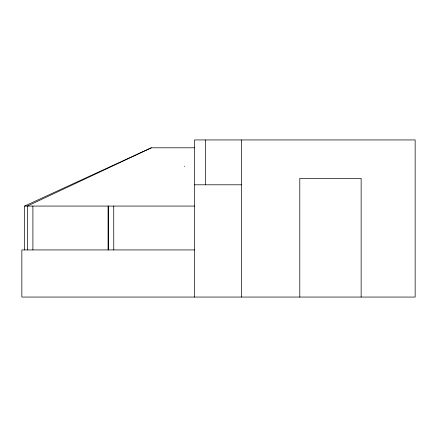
<?xml version="1.0" encoding="UTF-8"?>
<svg xmlns="http://www.w3.org/2000/svg" width="437" height="437" viewBox="0 0 437 437"><rect width="100%" height="100%" fill="white"/><g stroke="black" fill="none" stroke-linecap="round" stroke-linejoin="round"><path stroke-width="0.66" d="M194.514 147.793L151.349 147.793L27.351 206.067L27.351 249.926M24.581 249.926L24.581 206.067L151.349 147.793M184.365 166.262L184.753 166.262M194.514 184.796L241.656 184.796M24.581 206.067L194.514 206.067M194.514 249.926L21.85 249.926L21.85 297.062L415.15 297.062L415.15 139.938L194.514 139.938L194.514 297.062M361.142 297.062L361.142 178.389L299.793 178.389L299.793 297.062M241.656 139.938L241.656 297.062M205.565 139.938L205.565 184.796M113.724 206.067L113.762 249.926M108.218 206.067L108.218 249.926M108.185 206.067L108.185 249.926M32.895 206.067L32.895 249.926"/></g></svg>
